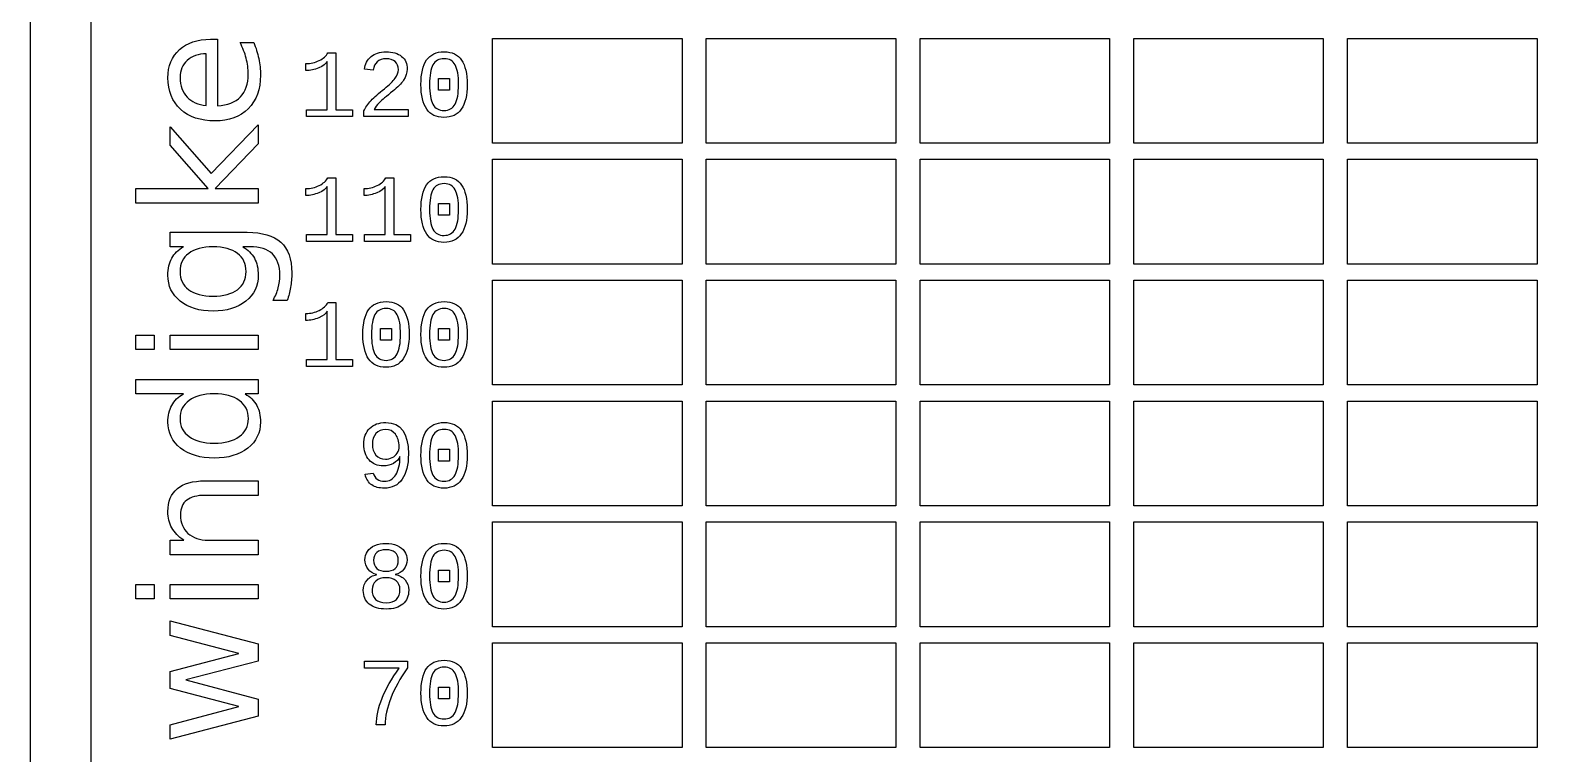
# Model space of a CAD drawing. Extents: x -4 to 214, y 146 to 301.
# Drawn here: x -3.9 to 95.7, y 199.4 to 246.9 of the extents above; entities that cross this region are included whole.
import ezdxf

# ---------------------------------------------------------------- set-up
doc = ezdxf.new("R2010")
doc.units = 0
doc.layers.add('Ebene_1', color=7, linetype='CONTINUOUS')

msp = doc.modelspace()

# ---------------------------------------------------------------- linework, layer by layer
at = {"layer": 'Ebene_1', "color": 7}
for points in [[(-3.868278, 300.868281), (213.86828, 300.868281), (213.86828, 300.868281), (213.86828, 146.13172), (213.86828, 146.13172), (-3.868278, 146.13172), (-3.868278, 146.13172), (-3.868278, 300.868281), (-3.868278, 300.868281)], [(0.131634, 296.868359), (209.86836, 296.868359), (209.86836, 296.868359), (209.86836, 150.13163), (209.86836, 150.13163), (0.131634, 150.13163), (0.131634, 150.13163), (0.131634, 296.868359), (0.131634, 296.868359)], [(7.951969, 246.268215)], [(26.458334, 246.327065), (38.89375, 246.327065), (38.89375, 246.327065), (38.89375, 239.447895), (38.89375, 239.447895), (26.458334, 239.447895), (26.458334, 239.447895), (26.458334, 246.327065), (26.458334, 246.327065)], [(40.481251, 246.327065), (52.916667, 246.327065), (52.916667, 246.327065), (52.916667, 239.447895), (52.916667, 239.447895), (40.481251, 239.447895), (40.481251, 239.447895), (40.481251, 246.327065), (40.481251, 246.327065)], [(54.504169, 246.327065), (66.939586, 246.327065), (66.939586, 246.327065), (66.939586, 239.447895), (66.939586, 239.447895), (54.504169, 239.447895), (54.504169, 239.447895), (54.504169, 246.327065), (54.504169, 246.327065)], [(68.527084, 246.327065), (80.962501, 246.327065), (80.962501, 246.327065), (80.962501, 239.447895), (80.962501, 239.447895), (68.527084, 239.447895), (68.527084, 239.447895), (68.527084, 246.327065), (68.527084, 246.327065)], [(82.550003, 246.327065), (94.985419, 246.327065), (94.985419, 246.327065), (94.985419, 239.447895), (94.985419, 239.447895), (82.550003, 239.447895), (82.550003, 239.447895), (82.550003, 246.327065), (82.550003, 246.327065)], [(22.911263, 242.917514), (22.911263, 243.68956), (23.639901, 243.68956), (23.639901, 242.917514)], [(24.225911, 243.289584)], [(24.793318, 243.289584)], [(3.042708, 235.51435), (3.042708, 236.470364), (7.791772, 236.470364), (5.295801, 239.307401), (5.295801, 240.521796), (8.003646, 237.452217), (11.083561, 240.650987), (11.083561, 239.410753), (8.25686, 236.470364), (11.083561, 236.470364), (11.083561, 235.51435)], [(26.458334, 238.389557), (38.89375, 238.389557), (38.89375, 238.389557), (38.89375, 231.510387), (38.89375, 231.510387), (26.458334, 231.510387), (26.458334, 231.510387), (26.458334, 238.389557), (26.458334, 238.389557)], [(40.481251, 238.389557), (52.916667, 238.389557), (52.916667, 238.389557), (52.916667, 231.510387), (52.916667, 231.510387), (40.481251, 231.510387), (40.481251, 231.510387), (40.481251, 238.389557), (40.481251, 238.389557)], [(54.504169, 238.389557), (66.939586, 238.389557), (66.939586, 238.389557), (66.939586, 231.510387), (66.939586, 231.510387), (54.504169, 231.510387), (54.504169, 231.510387), (54.504169, 238.389557), (54.504169, 238.389557)], [(68.527084, 238.389557), (80.962501, 238.389557), (80.962501, 238.389557), (80.962501, 231.510387), (80.962501, 231.510387), (68.527084, 231.510387), (68.527084, 231.510387), (68.527084, 238.389557), (68.527084, 238.389557)], [(82.550003, 238.389557), (94.985419, 238.389557), (94.985419, 238.389557), (94.985419, 231.510387), (94.985419, 231.510387), (82.550003, 231.510387), (82.550003, 231.510387), (82.550003, 238.389557), (82.550003, 238.389557)], [(22.911263, 234.71543), (22.911263, 235.487476), (23.639901, 235.487476), (23.639901, 234.71543)], [(24.225911, 235.0875)], [(24.793318, 235.0875)], [(8.122502, 232.641139)], [(26.458334, 230.452049), (38.89375, 230.452049), (38.89375, 230.452049), (38.89375, 223.57288), (38.89375, 223.57288), (26.458334, 223.57288), (26.458334, 223.57288), (26.458334, 230.452049), (26.458334, 230.452049)], [(40.481251, 230.452049), (52.916667, 230.452049), (52.916667, 230.452049), (52.916667, 223.57288), (52.916667, 223.57288), (40.481251, 223.57288), (40.481251, 223.57288), (40.481251, 230.452049), (40.481251, 230.452049)], [(54.504169, 230.452049), (66.939586, 230.452049), (66.939586, 230.452049), (66.939586, 223.57288), (66.939586, 223.57288), (54.504169, 223.57288), (54.504169, 223.57288), (54.504169, 230.452049), (54.504169, 230.452049)], [(68.527084, 230.452049), (80.962501, 230.452049), (80.962501, 230.452049), (80.962501, 223.57288), (80.962501, 223.57288), (68.527084, 223.57288), (68.527084, 223.57288), (68.527084, 230.452049), (68.527084, 230.452049)], [(82.550003, 230.452049), (94.985419, 230.452049), (94.985419, 230.452049), (94.985419, 223.57288), (94.985419, 223.57288), (82.550003, 223.57288), (82.550003, 223.57288), (82.550003, 230.452049), (82.550003, 230.452049)], [(19.103744, 226.513347), (19.103744, 227.285393), (19.83238, 227.285393), (19.83238, 226.513347)], [(22.911263, 226.513347), (22.911263, 227.285393), (23.639901, 227.285393), (23.639901, 226.513347)], [(3.042708, 225.897365), (3.042708, 226.848212), (4.246769, 226.848212), (4.246769, 225.897365)], [(5.295801, 225.897365), (5.295801, 226.848212), (11.083561, 226.848212), (11.083561, 225.897365)], [(20.418393, 226.885417)], [(20.9858, 226.885417)], [(24.225911, 226.885417)], [(24.793318, 226.885417)], [(6.1743, 222.987983)], [(26.458334, 222.514542), (38.89375, 222.514542), (38.89375, 222.514542), (38.89375, 215.635372), (38.89375, 215.635372), (26.458334, 215.635372), (26.458334, 215.635372), (26.458334, 222.514542), (26.458334, 222.514542)], [(40.481251, 222.514542), (52.916667, 222.514542), (52.916667, 222.514542), (52.916667, 215.635372), (52.916667, 215.635372), (40.481251, 215.635372), (40.481251, 215.635372), (40.481251, 222.514542), (40.481251, 222.514542)], [(54.504169, 222.514542), (66.939586, 222.514542), (66.939586, 222.514542), (66.939586, 215.635372), (66.939586, 215.635372), (54.504169, 215.635372), (54.504169, 215.635372), (54.504169, 222.514542), (54.504169, 222.514542)], [(68.527084, 222.514542), (80.962501, 222.514542), (80.962501, 222.514542), (80.962501, 215.635372), (80.962501, 215.635372), (68.527084, 215.635372), (68.527084, 215.635372), (68.527084, 222.514542), (68.527084, 222.514542)], [(82.550003, 222.514542), (94.985419, 222.514542), (94.985419, 222.514542), (94.985419, 215.635372), (94.985419, 215.635372), (82.550003, 215.635372), (82.550003, 215.635372), (82.550003, 222.514542), (82.550003, 222.514542)], [(8.194849, 219.747872)], [(20.328474, 219.527726)], [(20.93619, 219.034733)], [(22.911263, 218.575846), (22.911263, 219.347892), (23.639901, 219.347892), (23.639901, 218.575846)], [(24.225911, 218.947916)], [(24.793318, 218.947916)], [(7.590234, 217.272571)], [(26.458334, 214.577034), (38.89375, 214.577034), (38.89375, 214.577034), (38.89375, 207.697865), (38.89375, 207.697865), (26.458334, 207.697865), (26.458334, 207.697865), (26.458334, 214.577034), (26.458334, 214.577034)], [(40.481251, 214.577034), (52.916667, 214.577034), (52.916667, 214.577034), (52.916667, 207.697865), (52.916667, 207.697865), (40.481251, 207.697865), (40.481251, 207.697865), (40.481251, 214.577034), (40.481251, 214.577034)], [(54.504169, 214.577034), (66.939586, 214.577034), (66.939586, 214.577034), (66.939586, 207.697865), (66.939586, 207.697865), (54.504169, 207.697865), (54.504169, 207.697865), (54.504169, 214.577034), (54.504169, 214.577034)], [(68.527084, 214.577034), (80.962501, 214.577034), (80.962501, 214.577034), (80.962501, 207.697865), (80.962501, 207.697865), (68.527084, 207.697865), (68.527084, 207.697865), (68.527084, 214.577034), (68.527084, 214.577034)], [(82.550003, 214.577034), (94.985419, 214.577034), (94.985419, 214.577034), (94.985419, 207.697865), (94.985419, 207.697865), (82.550003, 207.697865), (82.550003, 207.697865), (82.550003, 214.577034), (82.550003, 214.577034)], [(20.269565, 212.055314)], [(22.911263, 210.638346), (22.911263, 211.410392), (23.639901, 211.410392), (23.639901, 210.638346)], [(3.042708, 209.526272), (3.042708, 210.477118), (4.246769, 210.477118), (4.246769, 209.526272)], [(5.295801, 209.526272), (5.295801, 210.477118), (11.083561, 210.477118), (11.083561, 209.526272)], [(20.378084, 210.142252)], [(20.957894, 210.089542)], [(24.225911, 211.010416)], [(24.793318, 211.010416)], [(5.295801, 200.312364), (5.295801, 201.26321), (9.812321, 202.451769), (5.295801, 203.63516), (5.295801, 204.756538), (9.812321, 205.945097), (5.295801, 207.128485), (5.295801, 208.079332), (11.083561, 206.565214), (11.083561, 205.443836), (6.339665, 204.198431), (11.083561, 202.947862), (11.083561, 201.826484)], [(26.458334, 206.639526), (38.89375, 206.639526), (38.89375, 206.639526), (38.89375, 199.760357), (38.89375, 199.760357), (26.458334, 199.760357), (26.458334, 199.760357), (26.458334, 206.639526), (26.458334, 206.639526)], [(40.481251, 206.639526), (52.916667, 206.639526), (52.916667, 206.639526), (52.916667, 199.760357), (52.916667, 199.760357), (40.481251, 199.760357), (40.481251, 199.760357), (40.481251, 206.639526), (40.481251, 206.639526)], [(54.504169, 206.639526), (66.939586, 206.639526), (66.939586, 206.639526), (66.939586, 199.760357), (66.939586, 199.760357), (54.504169, 199.760357), (54.504169, 199.760357), (54.504169, 206.639526), (54.504169, 206.639526)], [(68.527084, 206.639526), (80.962501, 206.639526), (80.962501, 206.639526), (80.962501, 199.760357), (80.962501, 199.760357), (68.527084, 199.760357), (68.527084, 199.760357), (68.527084, 206.639526), (68.527084, 206.639526)], [(82.550003, 206.639526), (94.985419, 206.639526), (94.985419, 206.639526), (94.985419, 199.760357), (94.985419, 199.760357), (82.550003, 199.760357), (82.550003, 199.760357), (82.550003, 206.639526), (82.550003, 206.639526)], [(22.911263, 202.965429), (22.911263, 203.737475), (23.639901, 203.737475), (23.639901, 202.965429)], [(24.225911, 203.337499)], [(24.793318, 203.337499)]]:
    msp.add_lwpolyline(points, close=True, dxfattribs=at)
for points in [[(7.951969, 246.268215), (8.417057, 246.268215), (8.417057, 241.896389)], [(9.889835, 246.046008), (10.789006, 246.046008)], [(7.678084, 241.927395), (7.672917, 245.317369)], [(15.652791, 245.379379), (16.167488, 245.379379), (16.167488, 241.646274), (17.261996, 241.646274), (17.261996, 241.196689), (14.245125, 241.196689)], [(14.21722, 244.210458), (14.21722, 244.669345)], [(14.245125, 241.196689), (14.245125, 241.646274), (15.606282, 241.646274), (15.606282, 244.811972)], [(18.629354, 244.247665), (18.058847, 244.300375)], [(18.685163, 241.649374), (20.926888, 241.649374), (20.926888, 241.196689), (18.012338, 241.196689)], [(18.012338, 241.196689), (18.012338, 241.559457)], [(15.652791, 237.177295), (16.167488, 237.177295), (16.167488, 233.44419), (17.261996, 233.44419), (17.261996, 232.994605), (14.245125, 232.994605)], [(19.46031, 237.177295), (19.975007, 237.177295), (19.975007, 233.44419), (21.069514, 233.44419), (21.069514, 232.994605), (18.052645, 232.994605)], [(14.21722, 236.008374), (14.21722, 236.467261)], [(14.245125, 232.994605), (14.245125, 233.44419), (15.606282, 233.44419), (15.606282, 236.609888)], [(18.024739, 236.008374), (18.024739, 236.467261)], [(18.052645, 232.994605), (18.052645, 233.44419), (19.413802, 233.44419), (19.413802, 236.609888)], [(6.1743, 232.641139), (5.295801, 232.641139), (5.295801, 233.591986), (10.365259, 233.591986)], [(10.535791, 232.641139), (10.065535, 232.641139)], [(12.980086, 229.116807), (12.055078, 229.116807)], [(15.652791, 228.975212), (16.167488, 228.975212), (16.167488, 225.242107), (17.261996, 225.242107), (17.261996, 224.792522), (14.245125, 224.792522)], [(14.21722, 227.806291), (14.21722, 228.265178)], [(14.245125, 224.792522), (14.245125, 225.242107), (15.606282, 225.242107), (15.606282, 228.407805)], [(6.1743, 222.987983), (3.042708, 222.987983), (3.042708, 223.93883), (11.083561, 223.93883), (11.083561, 222.987983), (10.215397, 222.987983)], [(7.590234, 217.272571), (11.083561, 217.272571), (11.083561, 216.321724), (7.62124, 216.321724)], [(18.092951, 217.704581), (18.626253, 217.788297)], [(7.812443, 213.381336), (11.083561, 213.381336), (11.083561, 212.425319), (5.295801, 212.425319), (5.295801, 213.381336), (6.194971, 213.381336)], [(18.849496, 211.109635), (18.849496, 211.122036)], [(20.074225, 211.128237), (20.074225, 211.115836)], [(20.340878, 204.977709), (18.055746, 204.977709), (18.055746, 205.427294), (20.880379, 205.427294), (20.880379, 204.996313)], [(19.413802, 201.244604), (18.830893, 201.244604)]]:
    msp.add_lwpolyline(points, dxfattribs=at)
for points in [[(5.91075, 245.586088), (6.410289, 246.04084), (7.090695, 246.268215), (7.951969, 246.268215)], [(10.292912, 245.022814), (10.203339, 245.367322), (10.06898, 245.708387), (9.889835, 246.046008)], [(10.789006, 246.046008), (10.933699, 245.704942), (11.043943, 245.355264), (11.119735, 244.996975)], [(5.156274, 243.741238), (5.156274, 244.519829), (5.407766, 245.134779), (5.91075, 245.586088)], [(7.672917, 245.317369), (7.152707, 245.310472), (6.737573, 245.164055), (6.427515, 244.878118)], [(10.42727, 243.963446), (10.42727, 244.328627), (10.382484, 244.68175), (10.292912, 245.022814)], [(11.119735, 244.996975), (11.195527, 244.638685), (11.233423, 244.275227), (11.233423, 243.906603)], [(15.082283, 244.870883), (15.355135, 245.005242), (15.545304, 245.174741), (15.652791, 245.379379)], [(18.058847, 244.300375), (18.100187, 244.651775), (18.243847, 244.929794), (18.489826, 245.134433)], [(18.489826, 245.134433), (18.735806, 245.341139), (19.059301, 245.444491), (19.46031, 245.444491)], [(19.46031, 244.985605), (19.224665, 244.985605), (19.033462, 244.920492), (18.886701, 244.790268)], [(19.46031, 245.444491), (19.900594, 245.444491), (20.243726, 245.345273), (20.489706, 245.146835)], [(20.071127, 244.79957), (19.928499, 244.923593), (19.724893, 244.985605), (19.46031, 244.985605)], [(20.489706, 245.146835), (20.735686, 244.948398), (20.858675, 244.667278), (20.858675, 244.303476)], [(21.757846, 243.289584), (21.757846, 244.010987), (21.880836, 244.550489), (22.126815, 244.90809)], [(22.126815, 244.90809), (22.372795, 245.265691), (22.759334, 245.444491), (23.286434, 245.444491)], [(23.286434, 244.991806), (22.943303, 244.991806), (22.696289, 244.859514), (22.545394, 244.594931)], [(23.286434, 245.444491), (23.801131, 245.444491), (24.180436, 245.263624), (24.424348, 244.901889)], [(24.00577, 244.58873), (23.861076, 244.857447), (23.621297, 244.991806), (23.286434, 244.991806)], [(24.424348, 244.901889), (24.670328, 244.542221), (24.793318, 244.004786), (24.793318, 243.289584)], [(6.427515, 244.878118), (6.117456, 244.595621), (5.962427, 244.220106), (5.962427, 243.751573)], [(9.915674, 242.485502), (10.256738, 242.840345), (10.42727, 243.332993), (10.42727, 243.963446)], [(11.233423, 243.906603), (11.233423, 242.983316), (10.964705, 242.251234), (10.42727, 241.710355)], [(14.21722, 244.669345), (14.523144, 244.669345), (14.811499, 244.736524), (15.082283, 244.870883)], [(15.060579, 244.390292), (14.775325, 244.270403), (14.494205, 244.210458), (14.21722, 244.210458)], [(15.606282, 244.811972), (15.529801, 244.650742), (15.3479, 244.510182), (15.060579, 244.390292)], [(18.886701, 244.790268), (18.742008, 244.66211), (18.656225, 244.481243), (18.629354, 244.247665)], [(20.068026, 243.708163), (20.21272, 243.902467), (20.285067, 244.089535), (20.285067, 244.269369)], [(20.285067, 244.269369), (20.285067, 244.498813), (20.213753, 244.675546), (20.071127, 244.79957)], [(20.858675, 244.303476), (20.858675, 244.065764), (20.780127, 243.828053), (20.623029, 243.590341)], [(22.545394, 244.594931), (22.396566, 244.330348), (22.322152, 243.895232), (22.322152, 243.289584)], [(24.225911, 243.289584), (24.225911, 243.889031), (24.152531, 244.322079), (24.00577, 244.58873)], [(5.993433, 241.669014), (5.435327, 242.182332), (5.156274, 242.873073), (5.156274, 243.741238)], [(5.962427, 243.751573), (5.962427, 243.221029), (6.112288, 242.795559), (6.412012, 242.475165)], [(18.483627, 242.238486), (18.698601, 242.467929), (18.990056, 242.729412), (19.35799, 243.022934)], [(19.35799, 243.022934), (19.686652, 243.28545), (19.923331, 243.51386), (20.068026, 243.708163)], [(20.623029, 243.590341), (20.465934, 243.354697), (20.231324, 243.112851), (19.919198, 242.864804)], [(22.136115, 241.683481), (21.883936, 242.051417), (21.757846, 242.586785), (21.757846, 243.289584)], [(22.322152, 243.289584), (22.322152, 242.700473), (22.3976, 242.269491), (22.548495, 241.99664)], [(23.996467, 242.009042), (24.14943, 242.288095), (24.225911, 242.714942), (24.225911, 243.289584)], [(24.793318, 243.289584), (24.793318, 242.590919), (24.664127, 242.056585), (24.405746, 241.686581)], [(6.412012, 242.475165), (6.711735, 242.158217), (7.133759, 241.975627), (7.678084, 241.927395)], [(8.417057, 241.896389), (9.071625, 241.937731), (9.571164, 242.134102), (9.915674, 242.485502)], [(18.012338, 241.559457), (18.113622, 241.784767), (18.270719, 242.011109), (18.483627, 242.238486)], [(19.032429, 242.114462), (18.869131, 241.955299), (18.753376, 241.80027), (18.685163, 241.649374)], [(19.919198, 242.864804), (19.493383, 242.525807), (19.197793, 242.275693), (19.032429, 242.114462)], [(22.548495, 241.99664), (22.701456, 241.725855), (22.943301, 241.590463), (23.27403, 241.590463)], [(23.27403, 241.590463), (23.602694, 241.590463), (23.843506, 241.72999), (23.996467, 242.009042)], [(8.246525, 240.904201), (7.299124, 240.904201), (6.548093, 241.159139), (5.993433, 241.669014)], [(10.42727, 241.710355), (9.889835, 241.172919), (9.16292, 240.904201), (8.246525, 240.904201)], [(23.267831, 241.134677), (22.765535, 241.134677), (22.388297, 241.317612), (22.136115, 241.683481)], [(24.405746, 241.686581), (24.14943, 241.318645), (23.770125, 241.134677), (23.267831, 241.134677)], [(15.082283, 236.668799), (15.355135, 236.803158), (15.545304, 236.972657), (15.652791, 237.177295)], [(18.889802, 236.668799), (19.162655, 236.803158), (19.352824, 236.972657), (19.46031, 237.177295)], [(22.126815, 236.706006), (22.372795, 237.063607), (22.759334, 237.242407), (23.286434, 237.242407)], [(23.286434, 237.242407), (23.801131, 237.242407), (24.180436, 237.06154), (24.424348, 236.699805)], [(14.21722, 236.467261), (14.523144, 236.467261), (14.811499, 236.53444), (15.082283, 236.668799)], [(15.060579, 236.188208), (14.775325, 236.068319), (14.494205, 236.008374), (14.21722, 236.008374)], [(15.606282, 236.609888), (15.529801, 236.448658), (15.3479, 236.308098), (15.060579, 236.188208)], [(18.024739, 236.467261), (18.330664, 236.467261), (18.619019, 236.53444), (18.889802, 236.668799)], [(18.868099, 236.188208), (18.582844, 236.068319), (18.301724, 236.008374), (18.024739, 236.008374)], [(19.413802, 236.609888), (19.337321, 236.448658), (19.15542, 236.308098), (18.868099, 236.188208)], [(21.757846, 235.0875), (21.757846, 235.808903), (21.880836, 236.348405), (22.126815, 236.706006)], [(22.545394, 236.392847), (22.396566, 236.128264), (22.322152, 235.693148), (22.322152, 235.0875)], [(23.286434, 236.789722), (22.943303, 236.789722), (22.696289, 236.65743), (22.545394, 236.392847)], [(24.00577, 236.386646), (23.861076, 236.655363), (23.621297, 236.789722), (23.286434, 236.789722)], [(24.225911, 235.0875), (24.225911, 235.686947), (24.152531, 236.119995), (24.00577, 236.386646)], [(24.424348, 236.699805), (24.670328, 236.340137), (24.793318, 235.802702), (24.793318, 235.0875)], [(22.136115, 233.481397), (21.883936, 233.849333), (21.757846, 234.384701), (21.757846, 235.0875)], [(22.322152, 235.0875), (22.322152, 234.498389), (22.3976, 234.067407), (22.548495, 233.794556)], [(23.996467, 233.806958), (24.14943, 234.086011), (24.225911, 234.512858), (24.225911, 235.0875)], [(24.793318, 235.0875), (24.793318, 234.388835), (24.664127, 233.854501), (24.405746, 233.484497)], [(10.365259, 233.591986), (11.350556, 233.591986), (12.082639, 233.373223), (12.561507, 232.935697)], [(23.267831, 232.932593), (22.765535, 232.932593), (22.388297, 233.115528), (22.136115, 233.481397)], [(22.548495, 233.794556), (22.701456, 233.523771), (22.943301, 233.388379), (23.27403, 233.388379)], [(24.405746, 233.484497), (24.14943, 233.116561), (23.770125, 232.932593), (23.267831, 232.932593)], [(23.27403, 233.388379), (23.602694, 233.388379), (23.843506, 233.527906), (23.996467, 233.806958)], [(5.409489, 231.886664), (5.578299, 232.193277), (5.833236, 232.444769), (6.1743, 232.641139)], [(6.520532, 232.212226), (6.141572, 231.929729), (5.952092, 231.53182), (5.952092, 231.0185)], [(8.122502, 232.641139), (7.433483, 232.641139), (6.899493, 232.498168), (6.520532, 232.212226)], [(9.719303, 232.212226), (9.340343, 232.498168), (8.808076, 232.641139), (8.122502, 232.641139)], [(10.287744, 231.0185), (10.287744, 231.53182), (10.098264, 231.929729), (9.719303, 232.212226)], [(10.065535, 232.641139), (10.4066, 232.444769), (10.661537, 232.193277), (10.830347, 231.886664)], [(12.008569, 232.176052), (11.68473, 232.48611), (11.193804, 232.641139), (10.535791, 232.641139)], [(12.499495, 230.775621), (12.499495, 231.399183), (12.335853, 231.865994), (12.008569, 232.176052)], [(12.561507, 232.935697), (13.04382, 232.49817), (13.284977, 231.828099), (13.284977, 230.925483)], [(5.156274, 230.785958), (5.156274, 231.213149), (5.240679, 231.580051), (5.409489, 231.886664)], [(5.952092, 231.0185), (5.952092, 230.508627), (6.141572, 230.110718), (6.520532, 229.824774)], [(9.719303, 229.824774), (10.098264, 230.110718), (10.287744, 230.508627), (10.287744, 231.0185)], [(10.830347, 231.886664), (10.999156, 231.580051), (11.083561, 231.213149), (11.083561, 230.785958)], [(5.967594, 229.070299), (5.426714, 229.504381), (5.156274, 230.076268), (5.156274, 230.785958)], [(11.083561, 230.785958), (11.083561, 230.076268), (10.813121, 229.504381), (10.272241, 229.070299)], [(12.390975, 229.94363), (12.463322, 230.215793), (12.499495, 230.493123), (12.499495, 230.775621)], [(13.207463, 229.979804), (13.159231, 229.683526), (13.083439, 229.39586), (12.980086, 229.116807)], [(13.284977, 230.925483), (13.284977, 230.591309), (13.259139, 230.276083), (13.207463, 229.979804)], [(8.122502, 228.419175), (7.226777, 228.419175), (6.508474, 228.636217), (5.967594, 229.070299)], [(6.520532, 229.824774), (6.899493, 229.542277), (7.433483, 229.401028), (8.122502, 229.401028)], [(8.122502, 229.401028), (8.808076, 229.401028), (9.340343, 229.542277), (9.719303, 229.824774)], [(10.272241, 229.070299), (9.731361, 228.636217), (9.014781, 228.419175), (8.122502, 228.419175)], [(12.055078, 229.116807), (12.206662, 229.39586), (12.318628, 229.671468), (12.390975, 229.94363)], [(15.082283, 228.466716), (15.355135, 228.601075), (15.545304, 228.770574), (15.652791, 228.975212)], [(18.319294, 228.503923), (18.565274, 228.861524), (18.951814, 229.040324), (19.478913, 229.040324)], [(19.478913, 229.040324), (19.99361, 229.040324), (20.372916, 228.859457), (20.61683, 228.497722)], [(22.126815, 228.503923), (22.372795, 228.861524), (22.759334, 229.040324), (23.286434, 229.040324)], [(23.286434, 229.040324), (23.801131, 229.040324), (24.180436, 228.859457), (24.424348, 228.497722)], [(14.21722, 228.265178), (14.523144, 228.265178), (14.811499, 228.332357), (15.082283, 228.466716)], [(15.060579, 227.986125), (14.775325, 227.866236), (14.494205, 227.806291), (14.21722, 227.806291)], [(15.606282, 228.407805), (15.529801, 228.246575), (15.3479, 228.106015), (15.060579, 227.986125)], [(17.950325, 226.885417), (17.950325, 227.60682), (18.073315, 228.146322), (18.319294, 228.503923)], [(18.737873, 228.190764), (18.589045, 227.926181), (18.514631, 227.491065), (18.514631, 226.885417)], [(19.478913, 228.587639), (19.135782, 228.587639), (18.888769, 228.455347), (18.737873, 228.190764)], [(20.198249, 228.184563), (20.053555, 228.45328), (19.813777, 228.587639), (19.478913, 228.587639)], [(20.418393, 226.885417), (20.418393, 227.484864), (20.345011, 227.917912), (20.198249, 228.184563)], [(20.61683, 228.497722), (20.86281, 228.138054), (20.9858, 227.600619), (20.9858, 226.885417)], [(21.757846, 226.885417), (21.757846, 227.60682), (21.880836, 228.146322), (22.126815, 228.503923)], [(22.545394, 228.190764), (22.396566, 227.926181), (22.322152, 227.491065), (22.322152, 226.885417)], [(23.286434, 228.587639), (22.943303, 228.587639), (22.696289, 228.455347), (22.545394, 228.190764)], [(24.00577, 228.184563), (23.861076, 228.45328), (23.621297, 228.587639), (23.286434, 228.587639)], [(24.225911, 226.885417), (24.225911, 227.484864), (24.152531, 227.917912), (24.00577, 228.184563)], [(24.424348, 228.497722), (24.670328, 228.138054), (24.793318, 227.600619), (24.793318, 226.885417)], [(18.328597, 225.279314), (18.076416, 225.64725), (17.950325, 226.182618), (17.950325, 226.885417)], [(18.514631, 226.885417), (18.514631, 226.296306), (18.590079, 225.865324), (18.740974, 225.592473)], [(20.188949, 225.604875), (20.341911, 225.883928), (20.418393, 226.310775), (20.418393, 226.885417)], [(20.9858, 226.885417), (20.9858, 226.186752), (20.856608, 225.652418), (20.598225, 225.282414)], [(22.136115, 225.279314), (21.883936, 225.64725), (21.757846, 226.182618), (21.757846, 226.885417)], [(22.322152, 226.885417), (22.322152, 226.296306), (22.3976, 225.865324), (22.548495, 225.592473)], [(23.996467, 225.604875), (24.14943, 225.883928), (24.225911, 226.310775), (24.225911, 226.885417)], [(24.793318, 226.885417), (24.793318, 226.186752), (24.664127, 225.652418), (24.405746, 225.282414)], [(19.46031, 224.73051), (18.958016, 224.73051), (18.580779, 224.913445), (18.328597, 225.279314)], [(18.740974, 225.592473), (18.893937, 225.321688), (19.135783, 225.186296), (19.466512, 225.186296)], [(20.598225, 225.282414), (20.341911, 224.914478), (19.962606, 224.73051), (19.46031, 224.73051)], [(19.466512, 225.186296), (19.795174, 225.186296), (20.035986, 225.325823), (20.188949, 225.604875)], [(23.267831, 224.73051), (22.765535, 224.73051), (22.388297, 224.913445), (22.136115, 225.279314)], [(22.548495, 225.592473), (22.701456, 225.321688), (22.943301, 225.186296), (23.27403, 225.186296)], [(24.405746, 225.282414), (24.14943, 224.914478), (23.770125, 224.73051), (23.267831, 224.73051)], [(23.27403, 225.186296), (23.602694, 225.186296), (23.843506, 225.325823), (23.996467, 225.604875)], [(5.156274, 221.132799), (5.156274, 221.559992), (5.240679, 221.925172), (5.409489, 222.228341)], [(5.409489, 222.228341), (5.574853, 222.534954), (5.82979, 222.788168), (6.1743, 222.987983)], [(6.551538, 222.5539), (6.151907, 222.264513), (5.952092, 221.868327), (5.952092, 221.365344)], [(8.194849, 222.987983), (7.495494, 222.987983), (6.947724, 222.843289), (6.551538, 222.5539)], [(9.843327, 222.5539), (9.443696, 222.843289), (8.894203, 222.987983), (8.194849, 222.987983)], [(10.437606, 221.365344), (10.437606, 221.868327), (10.239513, 222.264513), (9.843327, 222.5539)], [(10.215397, 222.987983), (10.559907, 222.788168), (10.816566, 222.534954), (10.985376, 222.228341)], [(10.985376, 222.228341), (11.15074, 221.925172), (11.233423, 221.559992), (11.233423, 221.132799)], [(5.993433, 219.42231), (5.435327, 219.863282), (5.156274, 220.433445), (5.156274, 221.132799)], [(5.952092, 221.365344), (5.952092, 220.862359), (6.151907, 220.466173), (6.551538, 220.176785)], [(9.843327, 220.176785), (10.239513, 220.466173), (10.437606, 220.862359), (10.437606, 221.365344)], [(11.233423, 221.132799), (11.233423, 220.433445), (10.95437, 219.863282), (10.396265, 219.42231)], [(18.390608, 220.718351), (18.651058, 220.974666), (19.006592, 221.102823), (19.457209, 221.102823)], [(19.457209, 221.102823), (20.443197, 221.102823), (20.93619, 220.41346), (20.93619, 219.034733)], [(22.126815, 220.566422), (22.372795, 220.924023), (22.759334, 221.102823), (23.286434, 221.102823)], [(23.286434, 221.102823), (23.801131, 221.102823), (24.180436, 220.921956), (24.424348, 220.560221)], [(6.551538, 220.176785), (6.947724, 219.890843), (7.495494, 219.747872), (8.194849, 219.747872)], [(8.194849, 219.747872), (8.894203, 219.747872), (9.443696, 219.890843), (9.843327, 220.176785)], [(18.003035, 219.679655), (18.003035, 220.117871), (18.132226, 220.464103), (18.390608, 220.718351)], [(18.802987, 220.380387), (18.647957, 220.200553), (18.570442, 219.966975), (18.570442, 219.679655)], [(19.438606, 220.650138), (19.169888, 220.650138), (18.958015, 220.560221), (18.802987, 220.380387)], [(20.080427, 220.336979), (19.915063, 220.545752), (19.701122, 220.650138), (19.438606, 220.650138)], [(20.328474, 219.527726), (20.328474, 219.860522), (20.245792, 220.130273), (20.080427, 220.336979)], [(21.757846, 218.947916), (21.757846, 219.669319), (21.880836, 220.208821), (22.126815, 220.566422)], [(22.545394, 220.253263), (22.396566, 219.98868), (22.322152, 219.553564), (22.322152, 218.947916)], [(23.286434, 220.650138), (22.943303, 220.650138), (22.696289, 220.517846), (22.545394, 220.253263)], [(24.00577, 220.247062), (23.861076, 220.515779), (23.621297, 220.650138), (23.286434, 220.650138)], [(24.225911, 218.947916), (24.225911, 219.547363), (24.152531, 219.980411), (24.00577, 220.247062)], [(24.424348, 220.560221), (24.670328, 220.200553), (24.793318, 219.663118), (24.793318, 218.947916)], [(8.194849, 218.766019), (7.285343, 218.766019), (6.551538, 218.984783), (5.993433, 219.42231)], [(10.396265, 219.42231), (9.838159, 218.984783), (9.104354, 218.766019), (8.194849, 218.766019)], [(18.356503, 218.647159), (18.120858, 218.911743), (18.003035, 219.255908), (18.003035, 219.679655)], [(18.570442, 219.679655), (18.570442, 219.384065), (18.647957, 219.14532), (18.802987, 218.963419)], [(19.875788, 218.799088), (20.016349, 218.871435), (20.126937, 218.970654), (20.207552, 219.096744)], [(20.207552, 219.096744), (20.288167, 219.224902), (20.328474, 219.368563), (20.328474, 219.527726)], [(20.93619, 219.034733), (20.93619, 218.319531), (20.79873, 217.766593), (20.523811, 217.375919)], [(19.299081, 218.253385), (18.908406, 218.253385), (18.594213, 218.384643), (18.356503, 218.647159)], [(18.802987, 218.963419), (18.958015, 218.783585), (19.167821, 218.693668), (19.432404, 218.693668)], [(19.959505, 218.420817), (19.759, 218.309196), (19.538859, 218.253385), (19.299081, 218.253385)], [(19.432404, 218.693668), (19.589502, 218.693668), (19.737296, 218.728808), (19.875788, 218.799088)], [(20.384285, 218.870402), (20.301603, 218.684367), (20.16001, 218.534505), (19.959505, 218.420817)], [(20.108333, 217.673576), (20.288167, 217.962964), (20.380151, 218.361906), (20.384285, 218.870402)], [(22.136115, 217.341813), (21.883936, 217.709749), (21.757846, 218.245117), (21.757846, 218.947916)], [(22.322152, 218.947916), (22.322152, 218.358805), (22.3976, 217.927823), (22.548495, 217.654972)], [(23.996467, 217.667374), (24.14943, 217.946427), (24.225911, 218.373274), (24.225911, 218.947916)], [(24.793318, 218.947916), (24.793318, 218.249251), (24.664127, 217.714917), (24.405746, 217.344913)], [(5.776392, 216.760972), (6.186358, 217.102038), (6.790972, 217.272571), (7.590234, 217.272571)], [(18.533237, 217.00695), (18.328597, 217.151644), (18.181835, 217.384187), (18.092951, 217.704581)], [(18.626253, 217.788297), (18.737874, 217.424495), (18.983854, 217.242594), (19.364192, 217.242594)], [(20.523811, 217.375919), (20.248893, 216.987313), (19.859252, 216.793009), (19.354889, 216.793009)], [(19.364192, 217.242594), (19.68252, 217.242594), (19.930566, 217.386255), (20.108333, 217.673576)], [(23.267831, 216.793009), (22.765535, 216.793009), (22.388297, 216.975944), (22.136115, 217.341813)], [(22.548495, 217.654972), (22.701456, 217.384187), (22.943301, 217.248795), (23.27403, 217.248795)], [(24.405746, 217.344913), (24.14943, 216.976977), (23.770125, 216.793009), (23.267831, 216.793009)], [(23.27403, 217.248795), (23.602694, 217.248795), (23.843506, 217.388322), (23.996467, 217.667374)], [(5.156274, 215.252022), (5.156274, 215.916925), (5.36298, 216.419909), (5.776392, 216.760972)], [(7.62124, 216.321724), (7.07347, 216.321724), (6.663504, 216.214926), (6.391341, 216.00133)], [(19.354889, 216.793009), (19.013826, 216.793009), (18.739941, 216.864323), (18.533237, 217.00695)], [(5.414657, 214.182319), (5.242402, 214.492377), (5.156274, 214.848945), (5.156274, 215.252022)], [(6.391341, 216.00133), (6.119179, 215.787733), (5.983097, 215.46734), (5.983097, 215.040149)], [(5.983097, 215.040149), (5.983097, 214.526829), (6.146739, 214.12203), (6.474023, 213.825751)], [(6.194971, 213.381336), (5.847016, 213.608712), (5.586911, 213.875706), (5.414657, 214.182319)], [(6.474023, 213.825751), (6.801308, 213.529474), (7.247447, 213.381336), (7.812443, 213.381336)], [(18.737873, 213.028896), (18.946647, 213.119847), (19.186426, 213.165322), (19.457209, 213.165322)], [(19.457209, 213.165322), (19.740396, 213.165322), (19.987409, 213.118813), (20.198249, 213.025796)], [(22.126815, 212.628922), (22.372795, 212.986523), (22.759334, 213.165323), (23.286434, 213.165323)], [(23.286434, 213.165323), (23.801131, 213.165323), (24.180436, 212.984456), (24.424348, 212.622721)], [(18.08055, 212.09252), (18.08055, 212.295091), (18.137394, 212.479059), (18.251082, 212.644424)], [(18.291389, 211.475503), (18.15083, 211.655337), (18.08055, 211.861009), (18.08055, 212.09252)], [(18.251082, 212.644424), (18.366837, 212.809788), (18.529101, 212.937946), (18.737873, 213.028896)], [(18.861897, 212.573112), (18.721338, 212.455289), (18.651058, 212.28269), (18.651058, 212.055314)], [(18.651058, 212.055314), (18.651058, 211.82587), (18.722371, 211.648104), (18.864998, 211.522013)], [(19.457209, 212.749845), (19.202962, 212.749845), (19.004525, 212.690934), (18.861897, 212.573112)], [(20.058723, 212.573112), (19.92023, 212.690934), (19.719725, 212.749845), (19.457209, 212.749845)], [(19.463411, 211.332877), (20.000847, 211.332877), (20.269565, 211.573689), (20.269565, 212.055314)], [(20.269565, 212.055314), (20.269565, 212.284757), (20.199284, 212.457356), (20.058723, 212.573112)], [(20.198249, 213.025796), (20.40909, 212.934845), (20.570321, 212.807721), (20.681942, 212.644424)], [(20.849373, 212.086318), (20.849373, 211.852741), (20.778059, 211.646035), (20.635433, 211.466201)], [(20.681942, 212.644424), (20.793562, 212.481126), (20.849373, 212.295091), (20.849373, 212.086318)], [(21.757846, 211.010416), (21.757846, 211.731819), (21.880836, 212.271321), (22.126815, 212.628922)], [(22.545394, 212.315763), (22.396566, 212.05118), (22.322152, 211.616064), (22.322152, 211.010416)], [(23.286434, 212.712638), (22.943303, 212.712638), (22.696289, 212.580346), (22.545394, 212.315763)], [(24.00577, 212.309562), (23.861076, 212.578279), (23.621297, 212.712638), (23.286434, 212.712638)], [(24.225911, 211.010416), (24.225911, 211.609863), (24.152531, 212.042911), (24.00577, 212.309562)], [(24.424348, 212.622721), (24.670328, 212.263053), (24.793318, 211.725618), (24.793318, 211.010416)], [(18.223177, 210.762369), (18.386474, 210.950472), (18.595247, 211.066227), (18.849496, 211.109635)], [(18.849496, 211.122036), (18.617985, 211.177847), (18.43195, 211.295669), (18.291389, 211.475503)], [(18.864998, 211.522013), (19.007626, 211.395922), (19.207097, 211.332877), (19.463411, 211.332877)], [(20.635433, 211.466201), (20.492805, 211.286367), (20.305736, 211.173713), (20.074225, 211.128237)], [(20.074225, 211.115836), (20.342943, 211.072428), (20.556885, 210.95874), (20.716049, 210.774772)], [(17.978231, 210.083341), (17.978231, 210.349992), (18.059879, 210.576334), (18.223177, 210.762369)], [(18.372005, 209.181071), (18.109489, 209.398112), (17.978231, 209.698868), (17.978231, 210.083341)], [(18.793684, 210.697257), (18.634522, 210.55463), (18.55494, 210.365495), (18.55494, 210.12985)], [(18.55494, 210.12985), (18.55494, 209.850797), (18.632454, 209.63789), (18.787483, 209.491129)], [(19.457209, 210.914298), (19.176089, 210.914298), (18.954914, 210.841951), (18.793684, 210.697257)], [(20.136238, 210.71276), (19.975008, 210.847119), (19.748665, 210.914298), (19.457209, 210.914298)], [(20.378084, 210.142252), (20.378084, 210.390299), (20.297468, 210.580468), (20.136238, 210.71276)], [(20.154841, 209.488029), (20.303669, 209.630656), (20.378084, 209.84873), (20.378084, 210.142252)], [(20.957894, 210.089542), (20.957894, 209.709204), (20.828702, 209.408447), (20.570319, 209.187272)], [(20.716049, 210.774772), (20.877279, 210.592871), (20.957894, 210.364461), (20.957894, 210.089542)], [(22.136115, 209.404313), (21.883936, 209.772249), (21.757846, 210.307617), (21.757846, 211.010416)], [(22.322152, 211.010416), (22.322152, 210.421305), (22.3976, 209.990323), (22.548495, 209.717472)], [(23.996467, 209.729874), (24.14943, 210.008927), (24.225911, 210.435774), (24.225911, 211.010416)], [(24.793318, 211.010416), (24.793318, 210.311751), (24.664127, 209.777417), (24.405746, 209.407413)], [(19.469613, 208.855509), (19.002457, 208.855509), (18.636588, 208.96403), (18.372005, 209.181071)], [(18.787483, 209.491129), (18.94458, 209.346435), (19.174024, 209.274088), (19.475815, 209.274088)], [(20.570319, 209.187272), (20.314005, 208.966097), (19.947103, 208.855509), (19.469613, 208.855509)], [(19.475815, 209.274088), (19.779671, 209.274088), (20.006013, 209.345402), (20.154841, 209.488029)], [(23.267831, 208.855509), (22.765535, 208.855509), (22.388297, 209.038444), (22.136115, 209.404313)], [(22.548495, 209.717472), (22.701456, 209.446687), (22.943301, 209.311295), (23.27403, 209.311295)], [(24.405746, 209.407413), (24.14943, 209.039477), (23.770125, 208.855509), (23.267831, 208.855509)], [(23.27403, 209.311295), (23.602694, 209.311295), (23.843506, 209.450822), (23.996467, 209.729874)], [(22.126815, 204.956005), (22.372795, 205.313606), (22.759334, 205.492406), (23.286434, 205.492406)], [(23.286434, 205.492406), (23.801131, 205.492406), (24.180436, 205.311539), (24.424348, 204.949804)], [(19.209162, 203.002636), (19.463411, 203.633089), (19.840649, 204.291446), (20.340878, 204.977709)], [(20.880379, 204.996313), (19.902661, 203.590714), (19.413802, 202.340144), (19.413802, 201.244604)], [(21.757846, 203.337499), (21.757846, 204.058902), (21.880836, 204.598404), (22.126815, 204.956005)], [(22.545394, 204.642846), (22.396566, 204.378263), (22.322152, 203.943147), (22.322152, 203.337499)], [(23.286434, 205.039721), (22.943303, 205.039721), (22.696289, 204.907429), (22.545394, 204.642846)], [(24.00577, 204.636645), (23.861076, 204.905362), (23.621297, 205.039721), (23.286434, 205.039721)], [(24.225911, 203.337499), (24.225911, 203.936946), (24.152531, 204.369994), (24.00577, 204.636645)], [(24.424348, 204.949804), (24.670328, 204.590136), (24.793318, 204.052701), (24.793318, 203.337499)], [(22.136115, 201.731396), (21.883936, 202.099332), (21.757846, 202.6347), (21.757846, 203.337499)], [(22.322152, 203.337499), (22.322152, 202.748388), (22.3976, 202.317406), (22.548495, 202.044555)], [(23.996467, 202.056957), (24.14943, 202.33601), (24.225911, 202.762857), (24.225911, 203.337499)], [(24.793318, 203.337499), (24.793318, 202.638834), (24.664127, 202.1045), (24.405746, 201.734496)], [(18.830893, 201.244604), (18.830893, 201.78824), (18.956983, 202.374251), (19.209162, 203.002636)], [(23.267831, 201.182592), (22.765535, 201.182592), (22.388297, 201.365527), (22.136115, 201.731396)], [(22.548495, 202.044555), (22.701456, 201.77377), (22.943301, 201.638378), (23.27403, 201.638378)], [(24.405746, 201.734496), (24.14943, 201.36656), (23.770125, 201.182592), (23.267831, 201.182592)], [(23.27403, 201.638378), (23.602694, 201.638378), (23.843506, 201.777905), (23.996467, 202.056957)]]:
    msp.add_open_spline(points, degree=3, dxfattribs=at)

doc.saveas('drawing.dxf')
